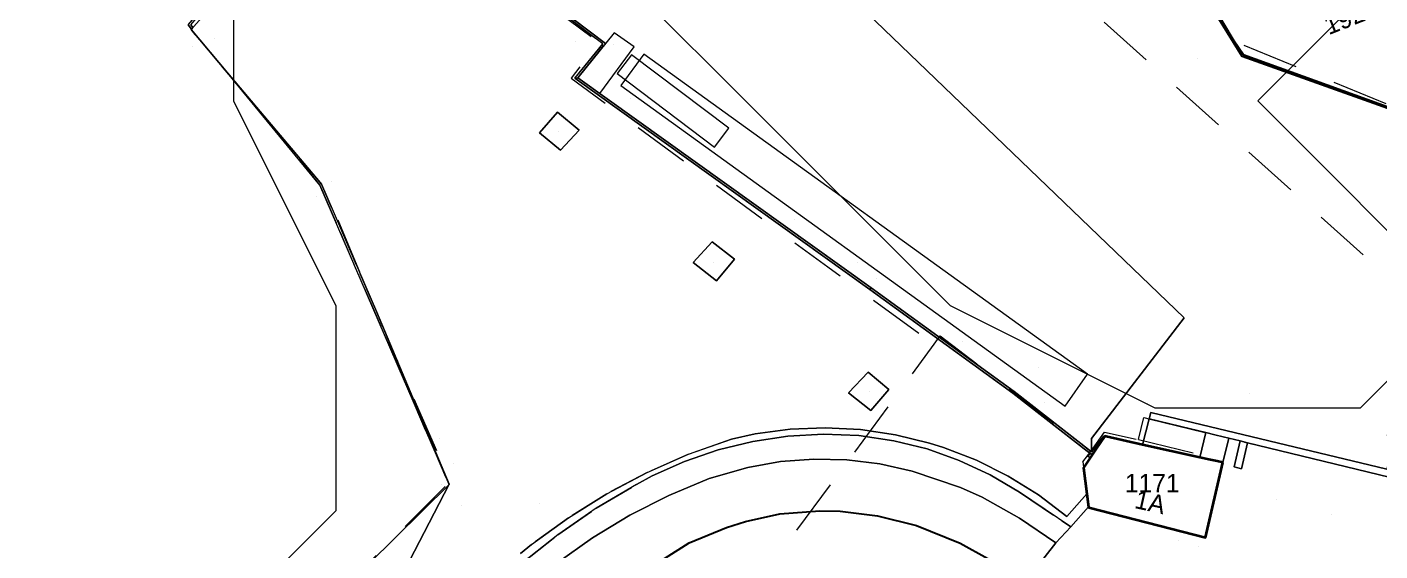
# Model space of a CAD drawing. Header units: metres. Extents: x 0 to 105485, y 0 to 425721.
# Drawn here: x 104727.4 to 104793.5, y 425275.5 to 425301.1 of the extents above; entities that cross this region are included whole.
import ezdxf
from ezdxf.enums import TextEntityAlignment as Align

# ---------------------------------------------------------------- set-up
doc = ezdxf.new("R2010")
doc.units = ezdxf.units.M
doc.header["$MEASUREMENT"] = 0
doc.linetypes.add('IE-TERREINAFSCHEIDING_KUNSTMATIG-SO', pattern=[11, 4, -1, 4, -2])
doc.linetypes.add('KG-PERCEEL-SO', pattern=[19, 5.5, -4, 5.5, -4])
for name, color, linetype, lineweight in [('B-XX-GK-KADEMUUR-G', 150, 'Continuous', 18), ('B-XX-GR-BOOM-G', 90, 'Continuous', 13), ('B-XX-IE-AFVAL APART PLAATS-G', 7, 'Continuous', 18), ('B-XX-IE-MEUBILAIR-G', 7, 'Continuous', 18), ('B-XX-IE-MEUBILAIR_WATERWEGMEUBILAIR-G', 150, 'Continuous', 18), ('B-XX-IE-MEUBILAIR_WEGMEUBILAIR-G', 7, 'Continuous', 18), ('B-XX-IE-TERREINAFSCHEIDING_KUNSTMATIG_MUUR-G', 90, 'IE-TERREINAFSCHEIDING_KUNSTMATIG-SO', 18), ('B-XX-KG-GRENS_PERCEEL-G', 150, 'KG-PERCEEL-SO', 18), ('B-XX-KG-GRENS_PERCEEL-T', 150, 'KG-PERCEEL-SO', 18), ('B-XX-KW-KUNSTWERK-G', 170, 'Continuous', 18), ('B-XX-KW-KUNSTWERK_STEIGER-G', 170, 'Continuous', 18), ('B-XX-OG-BEBOUWING-G', 7, 'Continuous', 35), ('B-XX-OG-BEBOUWING_HUISNUMMER-T', 7, 'Continuous', 18), ('B-XX-OG-GRENS-G', 7, 'Continuous', 18), ('B-XX-OG-WATER-G', 130, 'Continuous', 18), ('B-XX-VH-GESLOTENVERHARDING-G', 10, 'Continuous', 18), ('B-XX-VH-ONVERHARD_ZAND-G', 210, 'Continuous', 18), ('B-XX-VH-OPENVERHARDING-G', 90, 'Continuous', 18)]:
    doc.layers.add(name, color=color, linetype=linetype, lineweight=lineweight)
doc.layers.add('GIS-WEGVAKKEN', color=2, linetype='Continuous')

msp = doc.modelspace()

# ---------------------------------------------------------------- linework, layer by layer
at = {"layer": 'B-XX-GK-KADEMUUR-G', "ltscale": 0.5}
for points in [[(104784.146, 425304.114), (104783.646, 425304.956), (104782.984, 425306.072), (104783.882, 425304.36), (104784.238, 425303.7), (104786.729, 425299.673), (104797.486, 425295.824), (104797.352, 425295.188), (104797.224, 425294.37), (104797.322, 425294.352), (104797.449, 425295.167), (104797.587, 425295.81), (104797.299, 425295.928), (104796.505, 425296.253), (104796.344, 425296.307), (104786.795, 425299.755), (104786.337, 425300.42), (104785.236, 425302.276)], [(104768.622, 425288.383), (104754.3, 425298.636), (104754.155, 425298.617), (104768.563, 425288.302)], [(104775.61, 425283.319), (104768.622, 425288.383), (104768.563, 425288.302), (104775.55, 425283.239), (104779.317, 425280.299), (104779.396, 425280.237), (104779.617, 425280.511), (104780.032, 425281.131), (104779.984, 425281.145), (104779.379, 425280.378)], [(104782.277, 425282.299), (104782.199, 425281.981), (104784.219, 425281.493), (104784.97, 425281.311), (104785.406, 425281.205), (104785.811, 425281.107), (104786.084, 425281.04), (104786.646, 425280.904), (104786.996, 425280.819), (104793.917, 425279.14), (104794.412, 425280.981), (104795.511, 425280.732), (104795.791, 425281.89), (104795.465, 425281.983), (104795.257, 425282.074), (104794.931, 425282.181), (104794.13, 425282.443), (104793.819, 425281.166), (104793.897, 425281.158), (104793.997, 425281.148), (104794.146, 425281.133), (104794.131, 425281.066), (104794.11, 425280.968), (104793.802, 425279.529)]]:
    msp.add_lwpolyline(points, close=True, dxfattribs=at)
at = {"layer": 'B-XX-GR-BOOM-G', "color": 0, "true_color": 0x604a38}
for points in [[(104753.388, 425296.029, 2.151), (104753.388, 425296.029, 4.951)], [(104760.944, 425289.608, 2.13), (104760.944, 425289.608, 4.93)], [(104768.531, 425283.335, 2.299), (104768.531, 425283.335, 5.099)]]:
    msp.add_polyline3d(points, dxfattribs=at)
at = {"layer": 'B-XX-IE-AFVAL APART PLAATS-G', "color": 0, "true_color": 0x604a38}
for points in [[(104788.433, 425278.053, 4.116), (104788.433, 425278.053, 5.616)], [(104791.09, 425277.291, 4.109), (104791.09, 425277.291, 5.609)]]:
    msp.add_polyline3d(points, dxfattribs=at)
at = {"layer": 'B-XX-IE-MEUBILAIR-G', "color": 0, "true_color": 0x604a38}
for points in [[(104747.548, 425281.024, 2.082), (104747.548, 425281.024, 3.582)], [(104752.454, 425277.845, 2.381), (104752.454, 425277.845, 3.881)]]:
    msp.add_polyline3d(points, dxfattribs=at)
at = {"layer": 'B-XX-IE-MEUBILAIR_WATERWEGMEUBILAIR-G', "color": 0, "true_color": 0x604a38}
for points in [[(104735.476, 425300.176, 2.282), (104735.476, 425300.176, 3.782)], [(104736.552, 425300.552, 2.344), (104736.552, 425300.552, 3.844)], [(104754.208, 425300.398, 2.107), (104754.208, 425300.398, 3.607)], [(104756.052, 425300.26, 1.976), (104756.052, 425300.26, 3.476)], [(104784.541, 425299.575, 0), (104784.541, 425299.575, 1.5)], [(104756.881, 425297.6, 1.966), (104756.881, 425297.6, 3.466)], [(104760.798, 425294.773, 1.673), (104760.798, 425294.773, 3.173)], [(104742.285, 425293.554, 2.334), (104742.285, 425293.554, 3.834)], [(104741.563, 425292.847, 2.266), (104741.563, 425292.847, 3.766)], [(104764.886, 425291.723, 2.09), (104764.886, 425291.723, 3.59)], [(104767.941, 425289.624, 2.077), (104767.941, 425289.624, 3.577)], [(104768.881, 425288.831, 2.081), (104768.881, 425288.831, 3.581)], [(104773.066, 425285.749, 2.118), (104773.066, 425285.749, 3.618)], [(104776.821, 425284.47, 2.007), (104776.821, 425284.47, 3.507)], [(104777.08, 425282.791, 2.14), (104777.08, 425282.791, 3.64)], [(104782.133, 425282.747, 0), (104782.133, 425282.747, 1.5)], [(104787.11, 425283.201, 0), (104787.11, 425283.201, 1.5)], [(104793.454, 425283.284, 0), (104793.454, 425283.284, 1.5)], [(104748.246, 425279.795, 2.118), (104748.246, 425279.795, 3.618)], [(104747.628, 425278.765, 2.106), (104747.628, 425278.765, 3.606)], [(104748.609, 425277.75, 2.151), (104748.609, 425277.75, 3.651)]]:
    msp.add_polyline3d(points, dxfattribs=at)
at = {"layer": 'B-XX-IE-MEUBILAIR_WEGMEUBILAIR-G', "color": 0, "true_color": 0x604a38}
for points in [[(104783.632, 425276.027, 4.108), (104783.632, 425276.027, 5.608)], [(104784.599, 425275.768, 4.094), (104784.599, 425275.768, 5.594)]]:
    msp.add_polyline3d(points, dxfattribs=at)
at = {"layer": 'B-XX-IE-TERREINAFSCHEIDING_KUNSTMATIG_MUUR-G', "ltscale": 0.5}
for points in [[(104735.285, 425301.213), (104735.451, 425301.011), (104735.518, 425301.087), (104735.415, 425301.212), (104740.695, 425307.423), (104742.72, 425309.916), (104742.777, 425309.873), (104742.791, 425309.889), (104755.523, 425300.289), (104754.155, 425298.617), (104754.3, 425298.636), (104755.666, 425300.306), (104742.776, 425310.026)], [(104737.208, 425298.872), (104741.71, 425293.387), (104748.018, 425278.774), (104748.032, 425278.788), (104744.481, 425287.22), (104741.796, 425293.44), (104741.735, 425293.514)], [(104786.996, 425280.819), (104786.646, 425280.904), (104786.358, 425279.636), (104786.715, 425279.543)], [(104779.617, 425280.511), (104779.396, 425280.237), (104779.317, 425280.299), (104779.21, 425280.166), (104779.289, 425280.105), (104779.326, 425280.076)]]:
    msp.add_lwpolyline(points, close=True, dxfattribs=at)
msp.add_lwpolyline([(104751.62, 425274.966), (104753.325, 425276.323), (104755.204, 425277.618), (104757.168, 425278.779), (104757.94, 425279.194), (104759.522, 425279.907), (104761.163, 425280.471), (104762.849, 425280.882), (104764.565, 425281.137), (104766.298, 425281.232), (104768.032, 425281.167), (104769.741, 425280.914), (104771.356, 425280.511), (104772.924, 425279.955), (104774.431, 425279.251), (104775.864, 425278.405), (104778.378, 425276.712), (104779.247, 425277.687), (104779.165, 425278.328), (104778.175, 425277.22), (104776.793, 425278.268), (104775.321, 425279.184), (104773.77, 425279.96), (104772.155, 425280.59), (104771.482, 425280.803), (104769.809, 425281.208), (104768.106, 425281.456), (104766.387, 425281.545), (104764.667, 425281.473), (104762.961, 425281.243), (104761.807, 425280.994), (104759.717, 425280.253), (104757.687, 425279.363), (104755.726, 425278.33), (104753.844, 425277.157), (104752.052, 425275.852), (104751.506, 425275.414)], dxfattribs=at)
at = {"layer": 'B-XX-KG-GRENS_PERCEEL-G', "ltscale": 0.5, "flags": 128}
for points in [[(104712.877, 425361.675), (104749.777, 425328.377), (104774.561, 425306.247), (104796.318, 425286.683)], [(104738.652, 425304.907), (104742.634, 425309.868), (104747.449, 425306.215), (104755.339, 425300.356), (104753.981, 425298.614), (104766.51, 425289.401), (104771.706, 425285.621)], [(104657.719, 425302.261), (104677.519, 425287.619), (104703.287, 425268.71), (104717.944, 425257.927), (104723.08, 425253.586), (104734.157, 425265.024), (104748.088, 425278.933), (104745.296, 425285.275), (104741.925, 425293.29), (104735.425, 425300.981), (104736.75, 425302.485), (104738.652, 425304.907)], [(104784.178, 425304.058), (104786.337, 425300.42), (104797.861, 425295.702)], [(104751.735, 425263.173), (104759.941, 425269.68), (104771.706, 425285.621)], [(104771.706, 425285.621), (104772.005, 425286.027), (104779.354, 425280.389)], [(104781.68, 425280.973), (104781.934, 425282.045), (104782.244, 425281.972)], [(104782.244, 425281.972), (104793.728, 425279.186)], [(104779.354, 425280.389), (104780.015, 425281.339), (104781.68, 425280.973)], [(104781.68, 425280.973), (104785.825, 425279.976)], [(104778.966, 425279.885), (104779.354, 425280.389)], [(104778.966, 425279.885), (104779.251, 425277.655), (104784.953, 425276.197), (104785.825, 425279.976)]]:
    msp.add_lwpolyline(points, dxfattribs=at)
at = {"layer": 'B-XX-KW-KUNSTWERK-G', "ltscale": 0.5}
msp.add_lwpolyline([(104756.224, 425298.842), (104760.977, 425295.251), (104761.675, 425296.164), (104756.935, 425299.745)], close=True, dxfattribs=at)
at = {"layer": 'B-XX-KW-KUNSTWERK_STEIGER-G', "ltscale": 0.5}
for points in [[(104755.379, 425297.863), (104757.06, 425300.137), (104756.089, 425300.823), (104754.3, 425298.636)], [(104778.099, 425282.608), (104779.191, 425284.16), (104757.53, 425299.782), (104756.413, 425298.253)]]:
    msp.add_lwpolyline(points, close=True, dxfattribs=at)
at = {"layer": 'B-XX-OG-BEBOUWING-G', "ltscale": 0.5}
for points in [[(104799.312, 425302.062), (104791.155, 425305.581), (104787.508, 425307.108), (104784.146, 425304.114), (104785.236, 425302.276), (104786.337, 425300.42), (104786.795, 425299.755), (104796.344, 425296.307), (104796.505, 425296.253), (104797.299, 425295.928), (104797.587, 425295.81), (104797.699, 425295.764), (104797.772, 425295.734), (104797.867, 425295.695), (104797.875, 425295.731), (104797.931, 425295.975), (104798.029, 425296.409), (104798.83, 425299.937)], [(104785.795, 425279.85), (104785.522, 425279.911), (104785.114, 425280.001), (104784.676, 425280.099), (104781.879, 425280.721), (104780.104, 425281.115), (104780.032, 425281.131), (104779.617, 425280.511), (104779.326, 425280.076), (104779.003, 425279.594), (104779.165, 425278.328), (104779.247, 425277.687), (104779.251, 425277.655), (104784.953, 425276.197)]]:
    msp.add_lwpolyline(points, close=True, dxfattribs=at)
at = {"layer": 'B-XX-OG-GRENS-G'}
msp.add_polyline3d([(104752.5, 425352.5, 0.509), (104757.5, 425347.5, 0.509), (104762.5, 425342.5, 0.864), (104772.5, 425332.5, 0.978), (104782.5, 425327.5, 2.523), (104792.5, 425317.5, 2.863), (104797.5, 425307.5, 3.573), (104787.5, 425297.5, 0.758), (104797.5, 425287.5, 3.522), (104792.5, 425282.5, 4.114), (104787.5, 425282.5, 4.104), (104782.5, 425282.5, 3.745), (104772.5, 425287.5, 2.106), (104767.5, 425292.5, 1.89), (104762.5, 425297.5, 1.868), (104757.5, 425302.5, 1.888), (104747.5, 425307.5, 2.433), (104742.5, 425312.5, 2.414), (104737.5, 425307.5, 2.431), (104737.5, 425302.5, 2.396), (104737.5, 425297.5, 2.196), (104742.5, 425287.5, 2.134), (104742.5, 425277.5, 2.049), (104737.5, 425272.5, 1.968)], dxfattribs=at)
at = {"layer": 'B-XX-OG-WATER-G', "ltscale": 0.5}
for points in [[(104673.809, 425392.719), (104783.902, 425286.914), (104779.387, 425281.026), (104779.379, 425280.378), (104779.984, 425281.145), (104780.032, 425281.131), (104780.104, 425281.115), (104781.879, 425280.721), (104782.199, 425281.981), (104782.277, 425282.299), (104793.802, 425279.529)], [(104737.541, 425268.432), (104748.018, 425278.774), (104741.71, 425293.387), (104737.208, 425298.872), (104735.425, 425300.981), (104735.451, 425301.011), (104735.285, 425301.213), (104742.776, 425310.026), (104755.666, 425300.306), (104754.3, 425298.636), (104768.622, 425288.383), (104775.61, 425283.319), (104779.379, 425280.378), (104779.387, 425281.026), (104783.902, 425286.914), (104673.809, 425392.719)], [(104797.486, 425295.824), (104786.729, 425299.673), (104784.238, 425303.7), (104783.882, 425304.36), (104782.984, 425306.072), (104781.582, 425308.437), (104781.509, 425308.36), (104771.811, 425325.172), (104759.286, 425347.075), (104758.865, 425347.277), (104755.654, 425352.214)]]:
    msp.add_lwpolyline(points, dxfattribs=at)
at = {"layer": 'B-XX-VH-GESLOTENVERHARDING-G', "ltscale": 0.5}
msp.add_lwpolyline([(104784.676, 425280.099), (104784.97, 425281.311), (104784.219, 425281.493), (104782.199, 425281.981), (104781.879, 425280.721)], close=True, dxfattribs=at)
at = {"layer": 'B-XX-VH-ONVERHARD_ZAND-G', "ltscale": 0.5}
for points in [[(104753.308, 425296.953), (104752.434, 425295.95), (104753.468, 425295.105), (104754.371, 425296.079)], [(104760.865, 425290.621), (104759.932, 425289.619), (104761.083, 425288.713), (104761.958, 425289.776)], [(104768.481, 425284.259), (104767.518, 425283.257), (104768.61, 425282.382), (104769.485, 425283.415)]]:
    msp.add_lwpolyline(points, close=True, dxfattribs=at)
at = {"layer": 'B-XX-VH-OPENVERHARDING-G', "ltscale": 0.5}
for points in [[(104751.506, 425275.414), (104752.052, 425275.852), (104753.844, 425277.157), (104755.726, 425278.33), (104757.687, 425279.363), (104759.717, 425280.253), (104761.807, 425280.994), (104762.961, 425281.243), (104764.667, 425281.473), (104766.387, 425281.545), (104768.106, 425281.456), (104769.809, 425281.208), (104771.482, 425280.803), (104772.155, 425280.59), (104773.77, 425279.96), (104775.321, 425279.184), (104776.793, 425278.268), (104778.175, 425277.22), (104779.165, 425278.328), (104779.003, 425279.594), (104779.326, 425280.076), (104779.289, 425280.105), (104779.21, 425280.166), (104779.317, 425280.299), (104775.55, 425283.239), (104768.563, 425288.302), (104754.155, 425298.617), (104755.523, 425300.289), (104742.791, 425309.889)], [(104735.415, 425301.212), (104735.518, 425301.087), (104735.451, 425301.011), (104735.425, 425300.981), (104737.208, 425298.872), (104741.735, 425293.514), (104741.796, 425293.44), (104744.481, 425287.22), (104748.032, 425278.788), (104739.528, 425262.372)], [(104753.288, 425274.94), (104755.024, 425276.178), (104756.849, 425277.282), (104758.751, 425278.247), (104760.72, 425279.066), (104762.607, 425279.615), (104764.204, 425279.897), (104765.822, 425280.02), (104767.444, 425279.982), (104769.055, 425279.786), (104770.638, 425279.432), (104772.988, 425278.639), (104774.055, 425278.152), (104775.866, 425277.138), (104777.649, 425275.934), (104778.378, 425276.712), (104775.864, 425278.405), (104774.431, 425279.251), (104772.924, 425279.955), (104771.356, 425280.511), (104769.741, 425280.914), (104768.032, 425281.167), (104766.298, 425281.232), (104764.565, 425281.137), (104762.849, 425280.882), (104761.163, 425280.471), (104759.522, 425279.907), (104757.94, 425279.194), (104757.168, 425278.779), (104755.204, 425277.618), (104753.325, 425276.323), (104751.62, 425274.966)], [(104795.839, 425275.377), (104796.221, 425276.321), (104796.535, 425277.424), (104796.787, 425278.545), (104793.917, 425279.14), (104786.996, 425280.819), (104786.715, 425279.543), (104786.358, 425279.636), (104786.646, 425280.904), (104786.084, 425281.04), (104785.795, 425279.85), (104784.953, 425276.197), (104779.251, 425277.655), (104779.247, 425277.687), (104778.378, 425276.712), (104777.649, 425275.934), (104774.582, 425272.003)], [(104774.582, 425272.003), (104777.649, 425275.934), (104775.866, 425277.138), (104774.055, 425278.152), (104772.988, 425278.639), (104770.638, 425279.432), (104769.055, 425279.786), (104767.444, 425279.982), (104765.822, 425280.02), (104764.204, 425279.897), (104762.607, 425279.615), (104760.72, 425279.066), (104758.751, 425278.247), (104756.849, 425277.282), (104755.024, 425276.178), (104753.288, 425274.94)], [(104739.528, 425262.372), (104748.032, 425278.788), (104748.018, 425278.774), (104737.541, 425268.432)]]:
    msp.add_lwpolyline(points, dxfattribs=at)
for points in [[(104752.434, 425295.95), (104753.308, 425296.953), (104754.371, 425296.079), (104753.468, 425295.105)], [(104759.932, 425289.619), (104760.865, 425290.621), (104761.958, 425289.776), (104761.083, 425288.713)], [(104767.518, 425283.257), (104768.481, 425284.259), (104769.485, 425283.415), (104768.61, 425282.382)], [(104786.084, 425281.04), (104785.811, 425281.107), (104785.406, 425281.205), (104784.97, 425281.311), (104784.676, 425280.099), (104785.114, 425280.001), (104785.522, 425279.911), (104785.795, 425279.85)]]:
    msp.add_lwpolyline(points, close=True, dxfattribs=at)
at = {"layer": 'GIS-WEGVAKKEN'}
msp.add_lwpolyline([(104757.51, 425274.52), (104759.75, 425275.93), (104761.56, 425276.68), (104762.5, 425276.97), (104764.17, 425277.34), (104766.13, 425277.5), (104767.12, 425277.48), (104768.93, 425277.25), (104770.84, 425276.77), (104772.97, 425275.91), (104774.33, 425275.16)], dxfattribs=at)

# ---------------------------------------------------------------- texts
at = {"layer": 'B-XX-KG-GRENS_PERCEEL-T'}
msp.add_text('1929', height=0.9, rotation=21.6, dxfattribs=at).set_placement((104792.045, 425301.619), align=Align.MIDDLE_CENTER)
msp.add_text('1171', height=0.9, dxfattribs=at).set_placement((104782.351, 425278.845), align=Align.MIDDLE_CENTER)
at = {"layer": 'B-XX-OG-BEBOUWING_HUISNUMMER-T'}
msp.add_text('1A', height=0.9, rotation=347.5, dxfattribs=at).set_placement((104782.256, 425277.918), align=Align.MIDDLE_CENTER)

doc.saveas('drawing.dxf')
